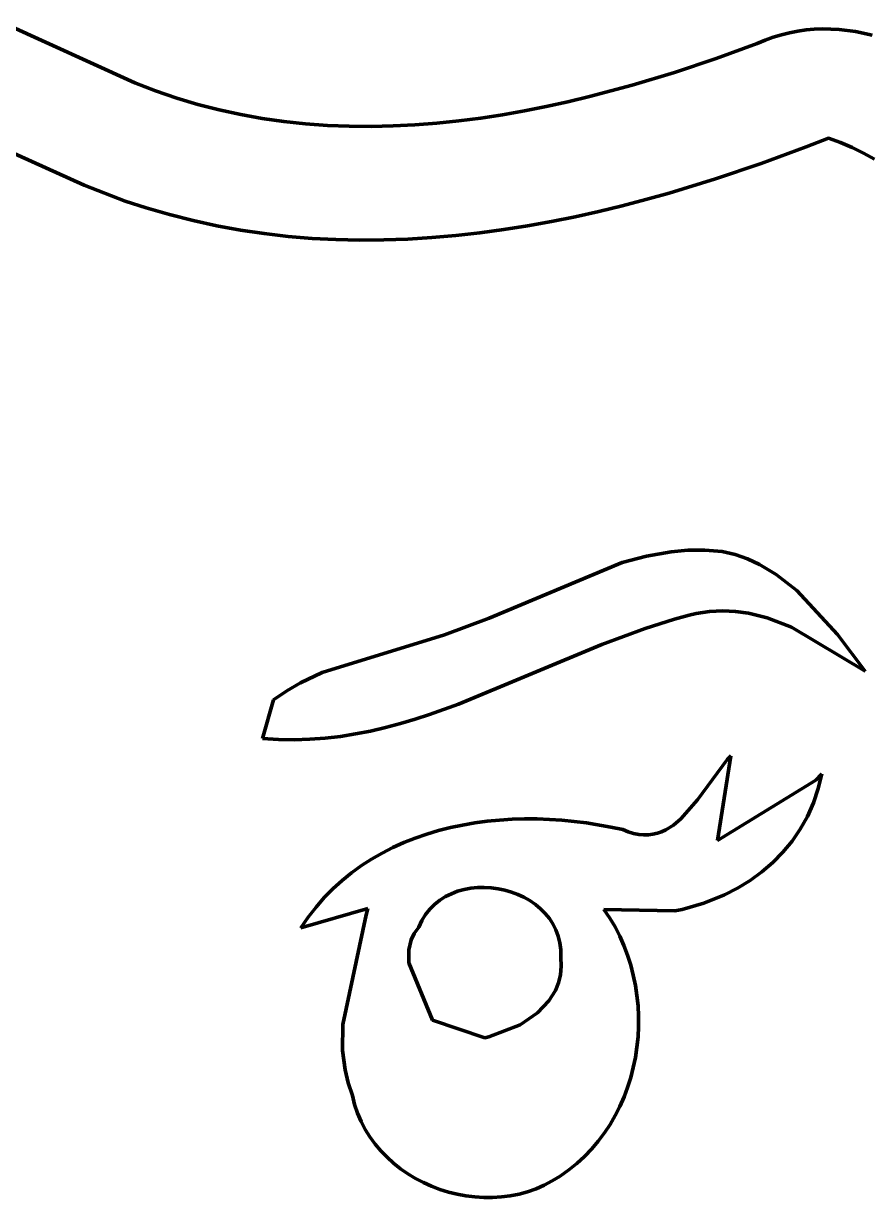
# Model space of a CAD drawing. Header units: millimetres. Extents: x 0 to 17.8, y 0 to 10.
# Drawn here: x 14.755 to 15.436, y 7.808 to 8.753 of the extents above; entities that cross this region are included whole.
import ezdxf

# ---------------------------------------------------------------- set-up
doc = ezdxf.new("R2010")
doc.units = ezdxf.units.MM
doc.layers.add('color#010101ff', color=7, linetype='CONTINUOUS', lineweight=100)
doc.layers.add('color#ffffffff', color=7, linetype='CONTINUOUS', lineweight=100)

msp = doc.modelspace()

# ---------------------------------------------------------------- linework, layer by layer
at = {"layer": 'color#010101ff'}
for p, q in [((14.73949, 8.75306), (14.84459, 8.70535)), ((15.36581, 8.74403), (15.37239, 8.74565)), ((15.37239, 8.74565), (15.37901, 8.74691)), ((15.37901, 8.74691), (15.38565, 8.74782)), ((15.38565, 8.74782), (15.39231, 8.74839)), ((15.39231, 8.74839), (15.39899, 8.74863)), ((15.39899, 8.74863), (15.41234, 8.74816)), ((15.41234, 8.74816), (15.42564, 8.74649)), ((15.42564, 8.74649), (15.43883, 8.74372)), ((15.3133, 8.72494), (15.34635, 8.7369)), ((15.34635, 8.7369), (15.35278, 8.73967)), ((15.35278, 8.73967), (15.35927, 8.74204)), ((15.35927, 8.74204), (15.36581, 8.74403)), ((15.27968, 8.71371), (15.3133, 8.72494)), ((15.24556, 8.70339), (15.27968, 8.71371)), ((14.84459, 8.70535), (14.86144, 8.69877)), ((14.86144, 8.69877), (14.87841, 8.69293)), ((15.21103, 8.69416), (15.24556, 8.70339)), ((14.87841, 8.69293), (14.8955, 8.68781)), ((15.17617, 8.68617), (15.19363, 8.69)), ((15.19363, 8.69), (15.21103, 8.69416)), ((14.8955, 8.68781), (14.9127, 8.68339)), ((14.9127, 8.68339), (14.92999, 8.67964)), ((14.92999, 8.67964), (14.94736, 8.67655)), ((15.12345, 8.67691), (15.14107, 8.67961)), ((15.14107, 8.67961), (15.15864, 8.6827)), ((15.15864, 8.6827), (15.17617, 8.68617)), ((14.80376, 8.62292), (14.68984, 8.67404)), ((14.94736, 8.67655), (14.96481, 8.67409)), ((14.96481, 8.67409), (14.98232, 8.67224)), ((14.98232, 8.67224), (14.99988, 8.67098)), ((14.99988, 8.67098), (15.01749, 8.67029)), ((15.01749, 8.67029), (15.03513, 8.67015)), ((15.03513, 8.67015), (15.05279, 8.67054)), ((15.05279, 8.67054), (15.07046, 8.67143)), ((15.07046, 8.67143), (15.08814, 8.6728)), ((15.08814, 8.6728), (15.1058, 8.67463)), ((15.1058, 8.67463), (15.12345, 8.67691)), ((15.40369, 8.66065), (15.38576, 8.65369)), ((15.41349, 8.65716), (15.40369, 8.66065)), ((15.38576, 8.65369), (15.34946, 8.64035)), ((15.42294, 8.65319), (15.41349, 8.65716)), ((15.43205, 8.64875), (15.42294, 8.65319)), ((15.44083, 8.64386), (15.43205, 8.64875)), ((15.34946, 8.64035), (15.31261, 8.62789)), ((14.83691, 8.61004), (14.80376, 8.62292)), ((15.31261, 8.62789), (15.27529, 8.61648)), ((15.27529, 8.61648), (15.25647, 8.61122)), ((14.85385, 8.60471), (14.83691, 8.61004)), ((14.87273, 8.59915), (14.85385, 8.60471)), ((15.23756, 8.60627), (15.21857, 8.60167)), ((15.25647, 8.61122), (15.23756, 8.60627)), ((14.89169, 8.5943), (14.87273, 8.59915)), ((15.19951, 8.59742), (15.18038, 8.59356)), ((15.21857, 8.60167), (15.19951, 8.59742)), ((14.91073, 8.59014), (14.89169, 8.5943)), ((14.92984, 8.58666), (14.91073, 8.59014)), ((14.949, 8.58382), (14.92984, 8.58666)), ((15.14197, 8.58704), (15.1227, 8.58443)), ((15.1612, 8.59009), (15.14197, 8.58704)), ((15.18038, 8.59356), (15.1612, 8.59009)), ((14.96822, 8.58162), (14.949, 8.58382)), ((14.98748, 8.58003), (14.96822, 8.58162)), ((15.00677, 8.57903), (14.98748, 8.58003)), ((15.02608, 8.57861), (15.00677, 8.57903)), ((15.04541, 8.57874), (15.02608, 8.57861)), ((15.06475, 8.57941), (15.04541, 8.57874)), ((15.08408, 8.58059), (15.06475, 8.57941)), ((15.1034, 8.58227), (15.08408, 8.58059)), ((15.1227, 8.58443), (15.1034, 8.58227)), ((15.2374, 8.31885), (15.257, 8.32413)), ((15.257, 8.32413), (15.27694, 8.32766)), ((15.27694, 8.32766), (15.29044, 8.32885)), ((15.29044, 8.32885), (15.30411, 8.32899)), ((15.30411, 8.32899), (15.31798, 8.32796)), ((15.31798, 8.32796), (15.32854, 8.32538)), ((15.32854, 8.32538), (15.33859, 8.32185)), ((15.33859, 8.32185), (15.34816, 8.31746)), ((15.13039, 8.27409), (15.2374, 8.31885)), ((15.34816, 8.31746), (15.36168, 8.30944)), ((15.36168, 8.30944), (15.3783, 8.29649)), ((15.3783, 8.29649), (15.41097, 8.2611)), ((15.09423, 8.26063), (15.13039, 8.27409)), ((15.27966, 8.27333), (15.25604, 8.26589)), ((15.29159, 8.27658), (15.27966, 8.27333)), ((15.29705, 8.27785), (15.29159, 8.27658)), ((15.30784, 8.27949), (15.29705, 8.27785)), ((15.31847, 8.28001), (15.30784, 8.27949)), ((15.32894, 8.2795), (15.31847, 8.28001)), ((15.33924, 8.27805), (15.32894, 8.2795)), ((15.35439, 8.27429), (15.33924, 8.27805)), ((15.37401, 8.26682), (15.35439, 8.27429)), ((15.25604, 8.26589), (15.22105, 8.25287)), ((15.43324, 8.23141), (15.37401, 8.26682)), ((14.9956, 8.23032), (15.09423, 8.26063)), ((15.41097, 8.2611), (15.43324, 8.23141)), ((15.22105, 8.25287), (15.10563, 8.20482)), ((14.97826, 8.22208), (14.9956, 8.23032)), ((14.96712, 8.21563), (14.97826, 8.22208)), ((14.9476, 8.17729), (14.95639, 8.20829)), ((14.95639, 8.20829), (14.96712, 8.21563)), ((15.10563, 8.20482), (15.08227, 8.19647)), ((15.05867, 8.18919), (15.04675, 8.18604)), ((15.0705, 8.19268), (15.05867, 8.18919)), ((15.08227, 8.19647), (15.0705, 8.19268)), ((15.01044, 8.17898), (14.99813, 8.17755)), ((15.02265, 8.1809), (15.01044, 8.17898)), ((15.03474, 8.18327), (15.02265, 8.1809)), ((15.04675, 8.18604), (15.03474, 8.18327)), ((14.96044, 8.17646), (14.9476, 8.17729)), ((14.97314, 8.17625), (14.96044, 8.17646)), ((14.9857, 8.17662), (14.97314, 8.17625)), ((14.99813, 8.17755), (14.9857, 8.17662)), ((15.29817, 8.12774), (15.32246, 8.16061)), ((15.32492, 8.16332), (15.3142, 8.09512)), ((15.32246, 8.16061), (15.32492, 8.16332)), ((15.3142, 8.09512), (15.39366, 8.14371)), ((15.39366, 8.14371), (15.39847, 8.1489)), ((15.39847, 8.1489), (15.39557, 8.13685)), ((15.39557, 8.13685), (15.39165, 8.12538)), ((15.28474, 8.11245), (15.29817, 8.12774)), ((15.39165, 8.12538), (15.38677, 8.11451)), ((15.13865, 8.11154), (15.14869, 8.11217)), ((15.14869, 8.11217), (15.15875, 8.11247)), ((15.15875, 8.11247), (15.16883, 8.11244)), ((15.16883, 8.11244), (15.18892, 8.11145)), ((15.27884, 8.10755), (15.28474, 8.11245)), ((15.38677, 8.11451), (15.38099, 8.10426)), ((15.08005, 8.10028), (15.08952, 8.10309)), ((15.08952, 8.10309), (15.09914, 8.10552)), ((15.09914, 8.10552), (15.10888, 8.10757)), ((15.10888, 8.10757), (15.11873, 8.10925)), ((15.11873, 8.10925), (15.12865, 8.11057)), ((15.12865, 8.11057), (15.13865, 8.11154)), ((15.18892, 8.11145), (15.20881, 8.10925)), ((15.20881, 8.10925), (15.22834, 8.10593)), ((15.22834, 8.10593), (15.23793, 8.10387)), ((15.23793, 8.10387), (15.24238, 8.10207)), ((15.26925, 8.10214), (15.27256, 8.10365)), ((15.27256, 8.10365), (15.27884, 8.10755)), ((15.38099, 8.10426), (15.37436, 8.09464)), ((15.05267, 8.08945), (15.0616, 8.09346)), ((15.0616, 8.09346), (15.07073, 8.09707)), ((15.07073, 8.09707), (15.08005, 8.10028)), ((15.24238, 8.10207), (15.24667, 8.10078)), ((15.24667, 8.10078), (15.2508, 8.09996)), ((15.2508, 8.09996), (15.25477, 8.09959)), ((15.25477, 8.09959), (15.25859, 8.09965)), ((15.25859, 8.09965), (15.26228, 8.10011)), ((15.26228, 8.10011), (15.26583, 8.10095)), ((15.26583, 8.10095), (15.26925, 8.10214)), ((15.37436, 8.09464), (15.36694, 8.08567)), ((15.03547, 8.08014), (15.04395, 8.08501)), ((15.04395, 8.08501), (15.05267, 8.08945)), ((15.36694, 8.08567), (15.35879, 8.07738)), ((15.01931, 8.06909), (15.02726, 8.07484)), ((15.02726, 8.07484), (15.03547, 8.08014)), ((15.35879, 8.07738), (15.34996, 8.06977)), ((15.01167, 8.06289), (15.01931, 8.06909)), ((15.34996, 8.06977), (15.3405, 8.06287)), ((14.99734, 8.04909), (15.00434, 8.05623)), ((15.00434, 8.05623), (15.01167, 8.06289)), ((15.11003, 8.05562), (15.10482, 8.05417)), ((15.11539, 8.05662), (15.11003, 8.05562)), ((15.12084, 8.05717), (15.11539, 8.05662)), ((15.12636, 8.05729), (15.12084, 8.05717)), ((15.13189, 8.05698), (15.12636, 8.05729)), ((15.1374, 8.05625), (15.13189, 8.05698)), ((15.14284, 8.05512), (15.1374, 8.05625)), ((15.33048, 8.0567), (15.31995, 8.05126)), ((15.3405, 8.06287), (15.33048, 8.0567)), ((14.9907, 8.04148), (14.99734, 8.04909)), ((15.09049, 8.04703), (15.08628, 8.04369)), ((15.09501, 8.04989), (15.09049, 8.04703)), ((15.0998, 8.05226), (15.09501, 8.04989)), ((15.10482, 8.05417), (15.0998, 8.05226)), ((15.14817, 8.05358), (15.14284, 8.05512)), ((15.15334, 8.05165), (15.14817, 8.05358)), ((15.15832, 8.04934), (15.15334, 8.05165)), ((15.16306, 8.04666), (15.15832, 8.04934)), ((15.16752, 8.04361), (15.16306, 8.04666)), ((15.31995, 8.05126), (15.30333, 8.04455)), ((15.03235, 8.0404), (14.97856, 8.02477)), ((14.98444, 8.03337), (14.9907, 8.04148)), ((15.03107, 8.03533), (15.03235, 8.0404)), ((15.08244, 8.03985), (15.07899, 8.0355)), ((15.08628, 8.04369), (15.08244, 8.03985)), ((15.17165, 8.0402), (15.16752, 8.04361)), ((15.17542, 8.03644), (15.17165, 8.0402)), ((15.27991, 8.03835), (15.2228, 8.03964)), ((15.2228, 8.03964), (15.22746, 8.03268)), ((15.28588, 8.0396), (15.27991, 8.03835)), ((15.30333, 8.04455), (15.28588, 8.0396)), ((14.97856, 8.02477), (14.98444, 8.03337)), ((15.01224, 7.94703), (15.03107, 8.03533)), ((15.07599, 8.03065), (15.07347, 8.02527)), ((15.07899, 8.0355), (15.07599, 8.03065)), ((15.17878, 8.03235), (15.17542, 8.03644)), ((15.18169, 8.02792), (15.17878, 8.03235)), ((15.1841, 8.02317), (15.18169, 8.02792)), ((15.22746, 8.03268), (15.23169, 8.02547)), ((15.06994, 8.02015), (15.06746, 8.01498)), ((15.07347, 8.02527), (15.06994, 8.02015)), ((15.18597, 8.01811), (15.1841, 8.02317)), ((15.18727, 8.01274), (15.18597, 8.01811)), ((15.23169, 8.02547), (15.2355, 8.01805)), ((15.2355, 8.01805), (15.23888, 8.01043)), ((15.06746, 8.01498), (15.0655, 8.00715)), ((15.18794, 8.00708), (15.18727, 8.01274)), ((15.23888, 8.01043), (15.24183, 8.00264)), ((15.0655, 8.00715), (15.06563, 7.99664)), ((15.18795, 8.00112), (15.18794, 8.00708)), ((15.18836, 7.99386), (15.18795, 8.00112)), ((15.24183, 8.00264), (15.24436, 7.99469)), ((15.06563, 7.99664), (15.08461, 7.95045)), ((15.18772, 7.98698), (15.18836, 7.99386)), ((15.24436, 7.99469), (15.24646, 7.98663)), ((15.18364, 7.97443), (15.18612, 7.98051)), ((15.18612, 7.98051), (15.18772, 7.98698)), ((15.24646, 7.98663), (15.24814, 7.97846)), ((15.17847, 7.96608), (15.18364, 7.97443)), ((15.24814, 7.97846), (15.2494, 7.97021)), ((15.16933, 7.9564), (15.17847, 7.96608)), ((15.2494, 7.97021), (15.25024, 7.96191)), ((15.25024, 7.96191), (15.25065, 7.95357)), ((15.15526, 7.9467), (15.16933, 7.9564)), ((15.25065, 7.95357), (15.25065, 7.94523)), ((15.01214, 7.92607), (15.01224, 7.94703)), ((15.08461, 7.95045), (15.12669, 7.93622)), ((15.12988, 7.93693), (15.15526, 7.9467)), ((15.25065, 7.94523), (15.25023, 7.9369)), ((15.12669, 7.93622), (15.12988, 7.93693)), ((15.25023, 7.9369), (15.24939, 7.92861)), ((15.01411, 7.91042), (15.01214, 7.92607)), ((15.24939, 7.92861), (15.24813, 7.92038)), ((15.24813, 7.92038), (15.24646, 7.91224)), ((15.01656, 7.90004), (15.01411, 7.91042)), ((15.24437, 7.90421), (15.24187, 7.89631)), ((15.24646, 7.91224), (15.24437, 7.90421)), ((15.02003, 7.88972), (15.01656, 7.90004)), ((15.24187, 7.89631), (15.23896, 7.88856)), ((15.02185, 7.88248), (15.02003, 7.88972)), ((15.23896, 7.88856), (15.23564, 7.881)), ((15.02421, 7.87552), (15.02185, 7.88248)), ((15.23564, 7.881), (15.23191, 7.87364)), ((15.02706, 7.86884), (15.02421, 7.87552)), ((15.03039, 7.86246), (15.02706, 7.86884)), ((15.22776, 7.8665), (15.22321, 7.85962)), ((15.23191, 7.87364), (15.22776, 7.8665)), ((15.03418, 7.85637), (15.03039, 7.86246)), ((15.22321, 7.85962), (15.21825, 7.853)), ((15.03838, 7.8506), (15.03418, 7.85637)), ((15.04297, 7.84514), (15.03838, 7.8506)), ((15.21825, 7.853), (15.21289, 7.84669)), ((15.04793, 7.84002), (15.04297, 7.84514)), ((15.05323, 7.83524), (15.04793, 7.84002)), ((15.20711, 7.84069), (15.20094, 7.83504)), ((15.21289, 7.84669), (15.20711, 7.84069)), ((15.05884, 7.8308), (15.05323, 7.83524)), ((15.06473, 7.82672), (15.05884, 7.8308)), ((15.19436, 7.82976), (15.18737, 7.82487)), ((15.20094, 7.83504), (15.19436, 7.82976)), ((15.07087, 7.823), (15.06473, 7.82672)), ((15.07725, 7.81967), (15.07087, 7.823)), ((15.08382, 7.81671), (15.07725, 7.81967)), ((15.18115, 7.82094), (15.17471, 7.81754)), ((15.18737, 7.82487), (15.18115, 7.82094)), ((15.09056, 7.81415), (15.08382, 7.81671)), ((15.09744, 7.812), (15.09056, 7.81415)), ((15.10444, 7.81025), (15.09744, 7.812)), ((15.11153, 7.80893), (15.10444, 7.81025)), ((15.15436, 7.81037), (15.14732, 7.80897)), ((15.16128, 7.81226), (15.15436, 7.81037)), ((15.16808, 7.81465), (15.16128, 7.81226)), ((15.17471, 7.81754), (15.16808, 7.81465)), ((15.11868, 7.80804), (15.11153, 7.80893)), ((15.12586, 7.80759), (15.11868, 7.80804)), ((15.13305, 7.80759), (15.12586, 7.80759)), ((15.14021, 7.80805), (15.13305, 7.80759)), ((15.14732, 7.80897), (15.14021, 7.80805))]:
    msp.add_line(p, q, dxfattribs=at)
at = {"layer": 'color#ffffffff'}
for p, q in [((14.84459, 8.70535), (14.73949, 8.75306)), ((15.37239, 8.74565), (15.36581, 8.74403)), ((15.37901, 8.74691), (15.37239, 8.74565)), ((15.38565, 8.74782), (15.37901, 8.74691)), ((15.39231, 8.74839), (15.38565, 8.74782)), ((15.39899, 8.74863), (15.39231, 8.74839)), ((15.41234, 8.74816), (15.39899, 8.74863)), ((15.42564, 8.74649), (15.41234, 8.74816)), ((15.43883, 8.74372), (15.42564, 8.74649)), ((15.34635, 8.7369), (15.3133, 8.72494)), ((15.35278, 8.73967), (15.34635, 8.7369)), ((15.35927, 8.74204), (15.35278, 8.73967)), ((15.36581, 8.74403), (15.35927, 8.74204)), ((15.3133, 8.72494), (15.27968, 8.71371)), ((15.27968, 8.71371), (15.24556, 8.70339)), ((14.86144, 8.69877), (14.84459, 8.70535)), ((14.87841, 8.69293), (14.86144, 8.69877)), ((15.24556, 8.70339), (15.21103, 8.69416)), ((14.8955, 8.68781), (14.87841, 8.69293)), ((15.19363, 8.69), (15.17617, 8.68617)), ((15.21103, 8.69416), (15.19363, 8.69)), ((14.9127, 8.68339), (14.8955, 8.68781)), ((14.92999, 8.67964), (14.9127, 8.68339)), ((14.94736, 8.67655), (14.92999, 8.67964)), ((15.14107, 8.67961), (15.12345, 8.67691)), ((15.15864, 8.6827), (15.14107, 8.67961)), ((15.17617, 8.68617), (15.15864, 8.6827)), ((14.68984, 8.67404), (14.80376, 8.62292)), ((14.96481, 8.67409), (14.94736, 8.67655)), ((14.98232, 8.67224), (14.96481, 8.67409)), ((14.99988, 8.67098), (14.98232, 8.67224)), ((15.01749, 8.67029), (14.99988, 8.67098)), ((15.03513, 8.67015), (15.01749, 8.67029)), ((15.05279, 8.67054), (15.03513, 8.67015)), ((15.07046, 8.67143), (15.05279, 8.67054)), ((15.08814, 8.6728), (15.07046, 8.67143)), ((15.1058, 8.67463), (15.08814, 8.6728)), ((15.12345, 8.67691), (15.1058, 8.67463)), ((15.38576, 8.65369), (15.40369, 8.66065)), ((15.40369, 8.66065), (15.41349, 8.65716)), ((15.34946, 8.64035), (15.38576, 8.65369)), ((15.41349, 8.65716), (15.42294, 8.65319)), ((15.42294, 8.65319), (15.43205, 8.64875)), ((15.43205, 8.64875), (15.44083, 8.64386)), ((15.31261, 8.62789), (15.34946, 8.64035)), ((14.80376, 8.62292), (14.83691, 8.61004)), ((15.27529, 8.61648), (15.31261, 8.62789)), ((15.25647, 8.61122), (15.27529, 8.61648)), ((14.83691, 8.61004), (14.85385, 8.60471)), ((14.85385, 8.60471), (14.87273, 8.59915)), ((15.21857, 8.60167), (15.23756, 8.60627)), ((15.23756, 8.60627), (15.25647, 8.61122)), ((14.87273, 8.59915), (14.89169, 8.5943)), ((15.18038, 8.59356), (15.19951, 8.59742)), ((15.19951, 8.59742), (15.21857, 8.60167)), ((14.89169, 8.5943), (14.91073, 8.59014)), ((14.91073, 8.59014), (14.92984, 8.58666)), ((14.92984, 8.58666), (14.949, 8.58382)), ((15.1227, 8.58443), (15.14197, 8.58704)), ((15.14197, 8.58704), (15.1612, 8.59009)), ((15.1612, 8.59009), (15.18038, 8.59356)), ((14.949, 8.58382), (14.96822, 8.58162)), ((14.96822, 8.58162), (14.98748, 8.58003)), ((14.98748, 8.58003), (15.00677, 8.57903)), ((15.00677, 8.57903), (15.02608, 8.57861)), ((15.02608, 8.57861), (15.04541, 8.57874)), ((15.04541, 8.57874), (15.06475, 8.57941)), ((15.06475, 8.57941), (15.08408, 8.58059)), ((15.08408, 8.58059), (15.1034, 8.58227)), ((15.1034, 8.58227), (15.1227, 8.58443)), ((15.257, 8.32413), (15.2374, 8.31885)), ((15.27694, 8.32766), (15.257, 8.32413)), ((15.29044, 8.32885), (15.27694, 8.32766)), ((15.30411, 8.32899), (15.29044, 8.32885)), ((15.31798, 8.32796), (15.30411, 8.32899)), ((15.32854, 8.32538), (15.31798, 8.32796)), ((15.33859, 8.32185), (15.32854, 8.32538)), ((15.34816, 8.31746), (15.33859, 8.32185)), ((15.2374, 8.31885), (15.13039, 8.27409)), ((15.36168, 8.30944), (15.34816, 8.31746)), ((15.3783, 8.29649), (15.36168, 8.30944)), ((15.41097, 8.2611), (15.3783, 8.29649)), ((15.13039, 8.27409), (15.09423, 8.26063)), ((15.25604, 8.26589), (15.27966, 8.27333)), ((15.27966, 8.27333), (15.29159, 8.27658)), ((15.29159, 8.27658), (15.29705, 8.27785)), ((15.29705, 8.27785), (15.30784, 8.27949)), ((15.30784, 8.27949), (15.31847, 8.28001)), ((15.31847, 8.28001), (15.32894, 8.2795)), ((15.32894, 8.2795), (15.33924, 8.27805)), ((15.33924, 8.27805), (15.35439, 8.27429)), ((15.35439, 8.27429), (15.37401, 8.26682)), ((15.22105, 8.25287), (15.25604, 8.26589)), ((15.37401, 8.26682), (15.43324, 8.23141)), ((15.09423, 8.26063), (14.9956, 8.23032)), ((15.43324, 8.23141), (15.41097, 8.2611)), ((15.10563, 8.20482), (15.22105, 8.25287)), ((14.9956, 8.23032), (14.97826, 8.22208)), ((14.97826, 8.22208), (14.96712, 8.21563)), ((14.95639, 8.20829), (14.9476, 8.17729)), ((14.96712, 8.21563), (14.95639, 8.20829)), ((15.08227, 8.19647), (15.10563, 8.20482)), ((15.04675, 8.18604), (15.05867, 8.18919)), ((15.05867, 8.18919), (15.0705, 8.19268)), ((15.0705, 8.19268), (15.08227, 8.19647)), ((14.99813, 8.17755), (15.01044, 8.17898)), ((15.01044, 8.17898), (15.02265, 8.1809)), ((15.02265, 8.1809), (15.03474, 8.18327)), ((15.03474, 8.18327), (15.04675, 8.18604)), ((14.9476, 8.17729), (14.96044, 8.17646)), ((14.96044, 8.17646), (14.97314, 8.17625)), ((14.97314, 8.17625), (14.9857, 8.17662)), ((14.9857, 8.17662), (14.99813, 8.17755)), ((15.32246, 8.16061), (15.29817, 8.12774)), ((15.3142, 8.09512), (15.32492, 8.16332)), ((15.32492, 8.16332), (15.32246, 8.16061)), ((15.39366, 8.14371), (15.3142, 8.09512)), ((15.39847, 8.1489), (15.39366, 8.14371)), ((15.39557, 8.13685), (15.39847, 8.1489)), ((15.39165, 8.12538), (15.39557, 8.13685)), ((15.29817, 8.12774), (15.28474, 8.11245)), ((15.38677, 8.11451), (15.39165, 8.12538)), ((15.14869, 8.11217), (15.13865, 8.11154)), ((15.15875, 8.11247), (15.14869, 8.11217)), ((15.16883, 8.11244), (15.15875, 8.11247)), ((15.18892, 8.11145), (15.16883, 8.11244)), ((15.28474, 8.11245), (15.27884, 8.10755)), ((15.38099, 8.10426), (15.38677, 8.11451)), ((15.08952, 8.10309), (15.08005, 8.10028)), ((15.09914, 8.10552), (15.08952, 8.10309)), ((15.10888, 8.10757), (15.09914, 8.10552)), ((15.11873, 8.10925), (15.10888, 8.10757)), ((15.12865, 8.11057), (15.11873, 8.10925)), ((15.13865, 8.11154), (15.12865, 8.11057)), ((15.20881, 8.10925), (15.18892, 8.11145)), ((15.22834, 8.10593), (15.20881, 8.10925)), ((15.23793, 8.10387), (15.22834, 8.10593)), ((15.24238, 8.10207), (15.23793, 8.10387)), ((15.27256, 8.10365), (15.26925, 8.10214)), ((15.27884, 8.10755), (15.27256, 8.10365)), ((15.37436, 8.09464), (15.38099, 8.10426)), ((15.0616, 8.09346), (15.05267, 8.08945)), ((15.07073, 8.09707), (15.0616, 8.09346)), ((15.08005, 8.10028), (15.07073, 8.09707)), ((15.24667, 8.10078), (15.24238, 8.10207)), ((15.2508, 8.09996), (15.24667, 8.10078)), ((15.25477, 8.09959), (15.2508, 8.09996)), ((15.25859, 8.09965), (15.25477, 8.09959)), ((15.26228, 8.10011), (15.25859, 8.09965)), ((15.26583, 8.10095), (15.26228, 8.10011)), ((15.26925, 8.10214), (15.26583, 8.10095)), ((15.36694, 8.08567), (15.37436, 8.09464)), ((15.04395, 8.08501), (15.03547, 8.08014)), ((15.05267, 8.08945), (15.04395, 8.08501)), ((15.35879, 8.07738), (15.36694, 8.08567)), ((15.02726, 8.07484), (15.01931, 8.06909)), ((15.03547, 8.08014), (15.02726, 8.07484)), ((15.34996, 8.06977), (15.35879, 8.07738)), ((15.01931, 8.06909), (15.01167, 8.06289)), ((15.3405, 8.06287), (15.34996, 8.06977)), ((15.00434, 8.05623), (14.99734, 8.04909)), ((15.01167, 8.06289), (15.00434, 8.05623)), ((15.10482, 8.05417), (15.11003, 8.05562)), ((15.11003, 8.05562), (15.11539, 8.05662)), ((15.11539, 8.05662), (15.12084, 8.05717)), ((15.12084, 8.05717), (15.12636, 8.05729)), ((15.12636, 8.05729), (15.13189, 8.05698)), ((15.13189, 8.05698), (15.1374, 8.05625)), ((15.1374, 8.05625), (15.14284, 8.05512)), ((15.31995, 8.05126), (15.33048, 8.0567)), ((15.33048, 8.0567), (15.3405, 8.06287)), ((14.99734, 8.04909), (14.9907, 8.04148)), ((15.08628, 8.04369), (15.09049, 8.04703)), ((15.09049, 8.04703), (15.09501, 8.04989)), ((15.09501, 8.04989), (15.0998, 8.05226)), ((15.0998, 8.05226), (15.10482, 8.05417)), ((15.14284, 8.05512), (15.14817, 8.05358)), ((15.14817, 8.05358), (15.15334, 8.05165)), ((15.15334, 8.05165), (15.15832, 8.04934)), ((15.15832, 8.04934), (15.16306, 8.04666)), ((15.16306, 8.04666), (15.16752, 8.04361)), ((15.30333, 8.04455), (15.31995, 8.05126)), ((14.97856, 8.02477), (15.03235, 8.0404)), ((14.9907, 8.04148), (14.98444, 8.03337)), ((15.03235, 8.0404), (15.03107, 8.03533)), ((15.07899, 8.0355), (15.08244, 8.03985)), ((15.08244, 8.03985), (15.08628, 8.04369)), ((15.16752, 8.04361), (15.17165, 8.0402)), ((15.17165, 8.0402), (15.17542, 8.03644)), ((15.22746, 8.03268), (15.2228, 8.03964)), ((15.2228, 8.03964), (15.27991, 8.03835)), ((15.27991, 8.03835), (15.28588, 8.0396)), ((15.28588, 8.0396), (15.30333, 8.04455)), ((14.98444, 8.03337), (14.97856, 8.02477)), ((15.03107, 8.03533), (15.01224, 7.94703)), ((15.07347, 8.02527), (15.07599, 8.03065)), ((15.07599, 8.03065), (15.07899, 8.0355)), ((15.17542, 8.03644), (15.17878, 8.03235)), ((15.17878, 8.03235), (15.18169, 8.02792)), ((15.18169, 8.02792), (15.1841, 8.02317)), ((15.23169, 8.02547), (15.22746, 8.03268)), ((15.06746, 8.01498), (15.06994, 8.02015)), ((15.06994, 8.02015), (15.07347, 8.02527)), ((15.1841, 8.02317), (15.18597, 8.01811)), ((15.18597, 8.01811), (15.18727, 8.01274)), ((15.2355, 8.01805), (15.23169, 8.02547)), ((15.23888, 8.01043), (15.2355, 8.01805)), ((15.0655, 8.00715), (15.06746, 8.01498)), ((15.18727, 8.01274), (15.18794, 8.00708)), ((15.24183, 8.00264), (15.23888, 8.01043)), ((15.06563, 7.99664), (15.0655, 8.00715)), ((15.18794, 8.00708), (15.18795, 8.00112)), ((15.18795, 8.00112), (15.18836, 7.99386)), ((15.24436, 7.99469), (15.24183, 8.00264)), ((15.08461, 7.95045), (15.06563, 7.99664)), ((15.18836, 7.99386), (15.18772, 7.98698)), ((15.24646, 7.98663), (15.24436, 7.99469)), ((15.18612, 7.98051), (15.18364, 7.97443)), ((15.18772, 7.98698), (15.18612, 7.98051)), ((15.24814, 7.97846), (15.24646, 7.98663)), ((15.18364, 7.97443), (15.17847, 7.96608)), ((15.2494, 7.97021), (15.24814, 7.97846)), ((15.17847, 7.96608), (15.16933, 7.9564)), ((15.25024, 7.96191), (15.2494, 7.97021)), ((15.25065, 7.95357), (15.25024, 7.96191)), ((15.16933, 7.9564), (15.15526, 7.9467)), ((15.25065, 7.94523), (15.25065, 7.95357)), ((15.01224, 7.94703), (15.01214, 7.92607)), ((15.12669, 7.93622), (15.08461, 7.95045)), ((15.15526, 7.9467), (15.12988, 7.93693)), ((15.25023, 7.9369), (15.25065, 7.94523)), ((15.12988, 7.93693), (15.12669, 7.93622)), ((15.24939, 7.92861), (15.25023, 7.9369)), ((15.01214, 7.92607), (15.01411, 7.91042)), ((15.24813, 7.92038), (15.24939, 7.92861)), ((15.24646, 7.91224), (15.24813, 7.92038)), ((15.01411, 7.91042), (15.01656, 7.90004)), ((15.24187, 7.89631), (15.24437, 7.90421)), ((15.24437, 7.90421), (15.24646, 7.91224)), ((15.01656, 7.90004), (15.02003, 7.88972)), ((15.23896, 7.88856), (15.24187, 7.89631)), ((15.02003, 7.88972), (15.02185, 7.88248)), ((15.23564, 7.881), (15.23896, 7.88856)), ((15.02185, 7.88248), (15.02421, 7.87552)), ((15.23191, 7.87364), (15.23564, 7.881)), ((15.02421, 7.87552), (15.02706, 7.86884)), ((15.02706, 7.86884), (15.03039, 7.86246)), ((15.22321, 7.85962), (15.22776, 7.8665)), ((15.22776, 7.8665), (15.23191, 7.87364)), ((15.03039, 7.86246), (15.03418, 7.85637)), ((15.21825, 7.853), (15.22321, 7.85962)), ((15.03418, 7.85637), (15.03838, 7.8506)), ((15.03838, 7.8506), (15.04297, 7.84514)), ((15.21289, 7.84669), (15.21825, 7.853)), ((15.04297, 7.84514), (15.04793, 7.84002)), ((15.04793, 7.84002), (15.05323, 7.83524)), ((15.20094, 7.83504), (15.20711, 7.84069)), ((15.20711, 7.84069), (15.21289, 7.84669)), ((15.05323, 7.83524), (15.05884, 7.8308)), ((15.05884, 7.8308), (15.06473, 7.82672)), ((15.18737, 7.82487), (15.19436, 7.82976)), ((15.19436, 7.82976), (15.20094, 7.83504)), ((15.06473, 7.82672), (15.07087, 7.823)), ((15.07087, 7.823), (15.07725, 7.81967)), ((15.07725, 7.81967), (15.08382, 7.81671)), ((15.17471, 7.81754), (15.18115, 7.82094)), ((15.18115, 7.82094), (15.18737, 7.82487)), ((15.08382, 7.81671), (15.09056, 7.81415)), ((15.09056, 7.81415), (15.09744, 7.812)), ((15.09744, 7.812), (15.10444, 7.81025)), ((15.10444, 7.81025), (15.11153, 7.80893)), ((15.14732, 7.80897), (15.15436, 7.81037)), ((15.15436, 7.81037), (15.16128, 7.81226)), ((15.16128, 7.81226), (15.16808, 7.81465)), ((15.16808, 7.81465), (15.17471, 7.81754)), ((15.11153, 7.80893), (15.11868, 7.80804)), ((15.11868, 7.80804), (15.12586, 7.80759)), ((15.12586, 7.80759), (15.13305, 7.80759)), ((15.13305, 7.80759), (15.14021, 7.80805)), ((15.14021, 7.80805), (15.14732, 7.80897))]:
    msp.add_line(p, q, dxfattribs=at)

doc.saveas('drawing.dxf')
